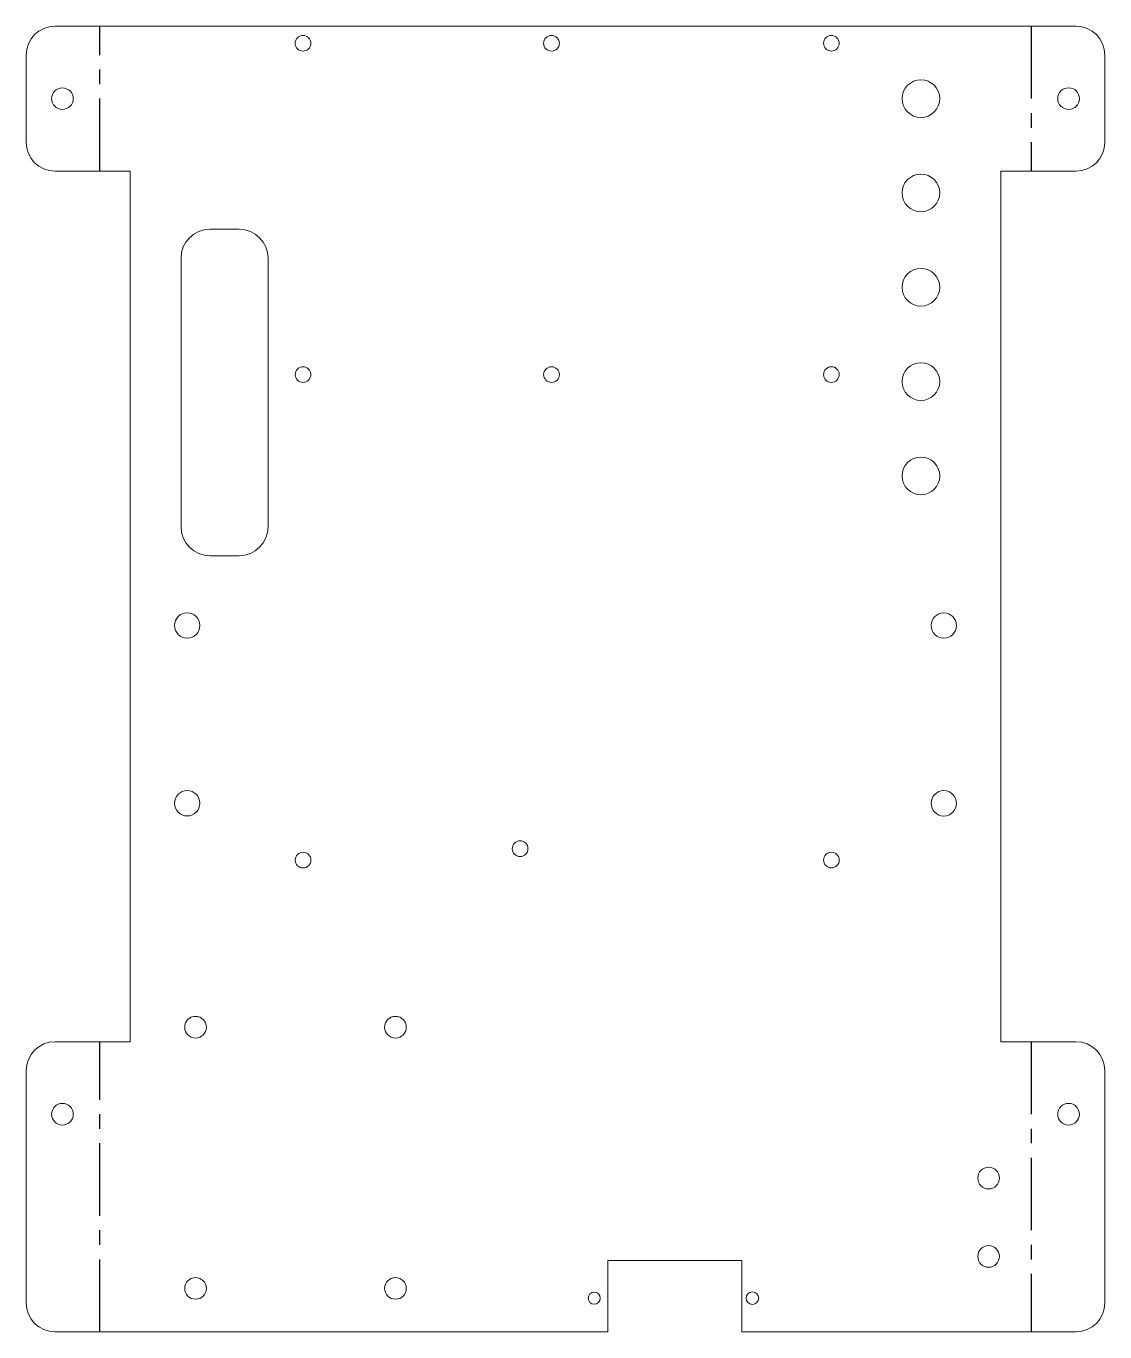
# Model space of a CAD drawing. Header units: inches. Extents: x -3.72 to 3.72, y -9 to 0.
import ezdxf

# ---------------------------------------------------------------- set-up
doc = ezdxf.new("R2010")
doc.units = ezdxf.units.IN
doc.header["$MEASUREMENT"] = 0
doc.linetypes.add('CENTERX2', pattern=[0.8, 0.5, -0.1, 0.1, -0.1])

msp = doc.modelspace()

# ---------------------------------------------------------------- linework, layer by layer
at = {"color": 7, "linetype": 'Continuous', "lineweight": 15}
for p, q in [((-3.5178, 0), (3.5178, 0)), ((-3.7178, -0.8), (-3.7178, -0.2)), ((3.7178, -0.8), (3.7178, -0.2)), ((-3, -1), (-3.5178, -1)), ((-3, -7), (-3, -1)), ((3.5178, -1), (3, -1)), ((3, -1), (3, -7)), ((-2.25, -1.4), (-2.45, -1.4)), ((-2.65, -1.6), (-2.65, -3.45)), ((-2.05, -3.45), (-2.05, -1.6)), ((-2.45, -3.65), (-2.25, -3.65)), ((-3.5178, -7), (-3, -7)), ((3, -7), (3.5178, -7)), ((-3.7178, -8.8), (-3.7178, -7.2)), ((3.7178, -8.8), (3.7178, -7.2)), ((1.2164, -8.5079), (0.2912, -8.5079)), ((0.2912, -8.5079), (0.2912, -9)), ((1.2164, -9), (1.2164, -8.5079)), ((-3.5178, -9), (0.2912, -9)), ((1.2164, -9), (3.5178, -9))]:
    msp.add_line(p, q, dxfattribs=at)
at = {"color": 7, "linetype": 'CENTERX2'}
for p, q in [((-3.2089, -1), (-3.2089, 0)), ((3.2089, 0), (3.2089, -1)), ((-3.2089, -9), (-3.2089, -7)), ((3.2089, -7), (3.2089, -9))]:
    msp.add_line(p, q, dxfattribs=at)
at = {"color": 7, "linetype": 'Continuous', "lineweight": 15}
for centre, radius in [((-1.8092, -0.1185), 0.0541), ((-0.0966, -0.1183), 0.0541), ((1.8325, -0.1181), 0.0541), ((-3.4678, -0.5), 0.0747), ((2.45, -0.5), 0.1299), ((3.4678, -0.5), 0.0748), ((2.45, -1.15), 0.1299), ((2.45, -1.8), 0.1299), ((2.45, -2.45), 0.1299), ((-1.809, -2.4019), 0.0541), ((-0.0964, -2.4018), 0.0541), ((1.8328, -2.4016), 0.0541), ((2.45, -3.1), 0.1299), ((-2.6075, -4.1313), 0.0875), ((2.6075, -4.1316), 0.0875), ((-2.6075, -5.3566), 0.0875), ((2.6075, -5.3569), 0.0875), ((-0.3126, -5.6695), 0.0541), ((-1.8086, -5.7484), 0.0541), ((1.8331, -5.748), 0.0541), ((-2.55, -6.9), 0.0747), ((-1.1719, -6.9), 0.0748), ((-3.4678, -7.5), 0.0747), ((3.4678, -7.5), 0.0747), ((2.9165, -7.9397), 0.0747), ((2.9165, -8.4797), 0.0747), ((-2.55, -8.7), 0.0747), ((-1.1719, -8.7), 0.0747), ((0.1978, -8.7677), 0.0413), ((1.2884, -8.7677), 0.0433)]:
    msp.add_circle(centre, radius, dxfattribs=at)
for centre, start, end in [((-3.5178, -0.2), 90, 180), ((3.5178, -0.2), 0, 90), ((-3.5178, -0.8), 180, 270), ((3.5178, -0.8), 270, 0), ((-2.45, -1.6), 90, 180), ((-2.25, -1.6), 0, 90), ((-2.45, -3.45), 180, 270), ((-2.25, -3.45), 270, 0), ((-3.5178, -7.2), 90, 180), ((3.5178, -7.2), 0, 90), ((-3.5178, -8.8), 180, 270), ((3.5178, -8.8), 270, 0)]:
    msp.add_arc(centre, 0.2, start, end, dxfattribs=at)

doc.saveas('drawing.dxf')
